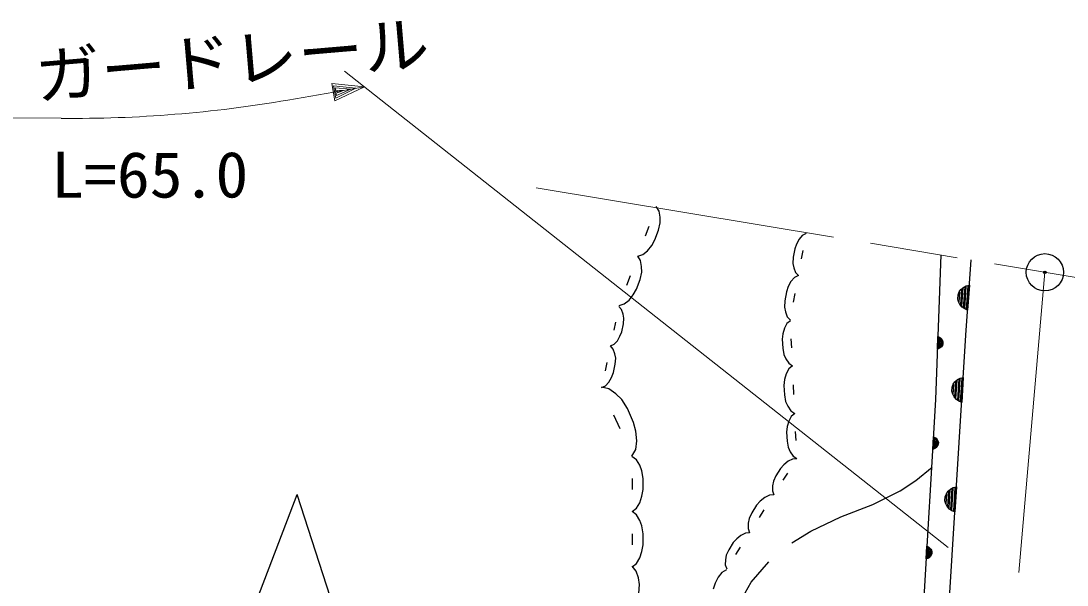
# Model space of a CAD drawing. Units: millimetres, scale not verified. Extents: x 40000 to 680000, y 20000 to 380000.
# Drawn here: x 187248 to 228921, y 291199 to 313666 of the extents above; entities that cross this region are included whole.
import ezdxf
from ezdxf.enums import TextEntityAlignment as Align

# ---------------------------------------------------------------- set-up
doc = ezdxf.new("R2010")
doc.units = ezdxf.units.MM
doc.header["$LTSCALE"] = 1000
doc.linetypes.add('CHAIN', pattern=[18.5, 12, -1.5, 3.5, -1.5])
for name, color, linetype, lineweight in [('M-BGD', 7, 'Continuous', 25), ('M-BMK', 2, 'CHAIN', 13), ('M-BMK-SRVR', 3, 'Continuous', 13), ('M-STR-HTXT', 7, 'Continuous', 13)]:
    doc.layers.add(name, color=color, linetype=linetype, lineweight=lineweight)
doc.layers.add('M-OTRS', color=6, linetype='Continuous')
doc.styles.add('ＭＳ ゴシック', font='')
doc.styles.get('ＭＳ ゴシック').set_extended_font_data('MS Gothic')

# ---------------------------------------------------------------- blocks, each defined once
blk = doc.blocks.new('BUHIN7')
at = {"color": 6, "linetype": 'Continuous', "lineweight": 25}
for radius in [0.05, 0.0437, 0.0375, 0.0312, 0.025, 0.0187, 0.0125, 0.0063]:
    blk.add_circle((0, 0), radius, dxfattribs=at)

msp = doc.modelspace()

# ---------------------------------------------------------------- linework, layer by layer
at = {"layer": 'M-BGD'}
for p, q in [((212666, 306093), (212553, 306270)), ((212711, 305853), (212666, 306093)), ((212258, 305484), (212111, 305091)), ((212651, 305336), (212715, 305626)), ((212715, 305626), (212711, 305853)), ((212504, 304943), (212651, 305336)), ((218375, 305119), (218244, 304970)), ((218527, 305195), (218375, 305119)), ((212209, 304516), (212376, 304722)), ((212376, 304722), (212504, 304943)), ((218141, 304782), (218071, 304587)), ((218244, 304970), (218141, 304782)), ((211816, 304304), (212017, 304363)), ((211929, 304127), (211816, 304304)), ((212017, 304363), (212209, 304516)), ((218010, 304253), (218000, 304012)), ((218071, 304587), (218010, 304253)), ((218344, 304192), (218405, 304526)), ((223889, 304345), (223685, 298590)), ((211973, 303887), (211929, 304127)), ((211978, 303660), (211973, 303887)), ((218000, 304012), (218037, 303833)), ((218037, 303833), (218107, 303647)), ((224894, 301150), (225095, 304145)), ((211520, 303518), (211373, 303125)), ((211914, 303370), (211978, 303660)), ((218061, 303442), (217923, 303285)), ((218222, 303523), (218061, 303442)), ((218107, 303647), (218222, 303523)), ((211638, 302756), (211766, 302977)), ((211766, 302977), (211914, 303370)), ((217813, 303085), (217739, 302879)), ((217923, 303285), (217813, 303085)), ((224629, 302872), (224695, 302968)), ((224695, 302968), (224802, 303061)), ((224731, 302304), (224779, 303023)), ((224843, 303079), (224787, 302240)), ((224802, 303061), (224906, 303114)), ((224845, 302217), (224904, 303094)), ((224965, 303110), (224904, 302193)), ((224906, 303114), (225028, 303146)), ((225028, 303146), (224961, 302149)), ((211471, 302550), (211638, 302756)), ((217739, 302879), (217674, 302525)), ((218029, 302460), (218093, 302814)), ((224570, 302596), (224581, 302755)), ((224602, 302473), (224570, 302596)), ((224581, 302755), (224629, 302872)), ((224622, 302472), (224649, 302871)), ((224715, 302967), (224675, 302368)), ((211173, 302171), (211068, 302291)), ((211078, 302338), (211279, 302397)), ((211233, 301994), (211173, 302171)), ((211279, 302397), (211471, 302550)), ((217674, 302525), (217665, 302270)), ((217665, 302270), (217703, 302080)), ((224655, 302370), (224602, 302473)), ((224748, 302263), (224655, 302370)), ((224844, 302197), (224748, 302263)), ((224961, 302149), (224844, 302197)), ((211262, 301824), (211233, 301994)), ((211247, 301599), (211262, 301824)), ((217703, 302080), (217777, 301884)), ((217901, 301727), (217762, 301612)), ((217777, 301884), (217899, 301752)), ((210934, 301665), (210867, 301352)), ((211180, 301286), (211247, 301599)), ((217662, 301428), (217601, 301208)), ((217762, 301612), (217662, 301428)), ((210879, 300794), (211006, 300930)), ((211006, 300930), (211109, 301105)), ((211109, 301105), (211180, 301286)), ((217601, 301208), (217575, 300991)), ((217575, 300991), (217592, 300631)), ((217952, 300648), (217935, 301008)), ((223756, 300599), (223774, 301098)), ((223774, 301098), (223833, 301076)), ((223813, 301077), (223797, 300617)), ((223833, 301076), (223882, 301045)), ((223838, 300636), (223853, 301056)), ((223892, 301024), (223879, 300665)), ((223882, 301045), (223930, 300993)), ((223920, 300703), (223930, 300983)), ((223930, 300993), (223959, 300942)), ((223958, 300922), (223952, 300762)), ((223959, 300942), (223977, 300881)), ((224068, 288076), (224894, 301150)), ((210734, 300727), (210879, 300794)), ((210845, 300598), (210734, 300727)), ((210910, 300411), (210845, 300598)), ((217592, 300631), (217640, 300381)), ((223817, 300617), (223756, 300599)), ((223868, 300645), (223817, 300617)), ((223920, 300693), (223868, 300645)), ((223952, 300742), (223920, 300693)), ((223974, 300801), (223952, 300742)), ((223977, 300881), (223974, 300801)), ((210592, 300062), (210521, 299729)), ((210941, 300231), (210910, 300411)), ((210924, 299991), (210941, 300231)), ((217640, 300381), (217720, 300205)), ((217720, 300205), (217837, 300030)), ((210777, 299466), (210853, 299658)), ((210853, 299658), (210924, 299991)), ((217839, 299808), (217734, 299613)), ((217837, 300030), (217985, 299929)), ((217985, 299929), (217839, 299808)), ((210533, 299136), (210668, 299280)), ((210668, 299280), (210777, 299466)), ((217669, 299382), (217642, 299152)), ((217734, 299613), (217669, 299382)), ((224389, 299195), (224456, 299291)), ((224476, 299290), (224438, 298691)), ((224456, 299291), (224562, 299384)), ((224494, 298627), (224539, 299346)), ((224603, 299402), (224550, 298564)), ((224562, 299384), (224665, 299438)), ((224609, 298540), (224664, 299418)), ((224665, 299438), (224788, 299470)), ((224725, 299434), (224667, 298516)), ((224788, 299470), (224725, 298472)), ((210665, 299012), (210372, 299079)), ((210379, 299064), (210533, 299136)), ((210951, 298811), (210665, 299012)), ((211182, 298585), (210951, 298811)), ((217642, 299152), (217660, 298773)), ((218039, 298791), (218021, 299170)), ((224332, 298918), (224342, 299078)), ((224364, 298796), (224332, 298918)), ((224342, 299078), (224389, 299195)), ((224384, 298794), (224409, 299194)), ((211407, 298226), (211182, 298585)), ((217660, 298773), (217710, 298509)), ((217710, 298509), (217795, 298323)), ((223685, 298590), (223132, 289267)), ((224418, 298692), (224364, 298796)), ((224511, 298586), (224418, 298692)), ((224607, 298520), (224511, 298586)), ((224725, 298472), (224607, 298520)), ((210859, 297982), (211102, 297434)), ((211651, 297677), (211407, 298226)), ((217795, 298323), (217918, 298138)), ((217918, 298138), (218075, 298031)), ((218075, 298031), (217936, 297917)), ((211742, 297324), (211651, 297677)), ((217837, 297732), (217775, 297513)), ((217936, 297917), (217837, 297732)), ((211778, 296946), (211742, 297324)), ((217775, 297513), (217749, 297295)), ((217749, 297295), (217766, 296936)), ((218126, 296953), (218109, 297312)), ((211736, 296599), (211778, 296946)), ((217766, 296936), (217814, 296686)), ((223567, 296604), (223597, 297103)), ((223597, 297103), (223656, 297080)), ((223636, 297081), (223609, 296622)), ((223650, 296639), (223675, 297059)), ((223656, 297080), (223704, 297047)), ((223713, 297026), (223691, 296667)), ((223704, 297047), (223751, 296994)), ((223766, 296743), (223733, 296695)), ((223734, 296705), (223750, 296984)), ((223751, 296994), (223778, 296942)), ((223790, 296801), (223766, 296743)), ((223777, 296922), (223767, 296763)), ((223778, 296942), (223794, 296881)), ((223794, 296881), (223790, 296801)), ((211589, 296337), (211736, 296599)), ((211765, 296193), (211589, 296325)), ((217814, 296686), (217895, 296509)), ((217895, 296509), (218011, 296335)), ((218011, 296335), (218160, 296234)), ((223629, 296621), (223567, 296604)), ((223680, 296648), (223629, 296621)), ((223733, 296695), (223680, 296648)), ((211897, 295973), (211765, 296193)), ((211985, 295753), (211897, 295973)), ((217644, 295994), (217506, 295840)), ((217811, 296129), (217644, 295994)), ((217989, 296218), (217811, 296129)), ((218158, 296231), (217989, 296218)), ((222891, 295365), (223545, 295893)), ((212030, 295445), (211985, 295753)), ((217323, 295554), (217224, 295335)), ((217506, 295840), (217323, 295554)), ((217610, 295371), (217792, 295658)), ((211590, 295445), (211590, 295005)), ((212030, 295005), (212030, 295445)), ((217190, 295155), (217184, 294957)), ((217224, 295335), (217190, 295155)), ((222268, 294950), (222891, 295365)), ((224286, 295026), (224390, 295080)), ((224333, 294182), (224389, 295060)), ((224390, 295080), (224512, 295112)), ((224450, 295076), (224392, 294158)), ((224512, 295112), (224449, 294114)), ((187848, 267669), (198255, 294812)), ((207253, 266968), (198255, 294812)), ((211898, 294477), (211986, 294741)), ((211986, 294741), (212030, 295005)), ((216877, 294690), (216700, 294547)), ((217065, 294784), (216877, 294690)), ((217244, 294798), (217065, 294784)), ((217184, 294957), (217244, 294798)), ((221183, 294406), (222268, 294950)), ((224057, 294560), (224067, 294720)), ((224067, 294720), (224114, 294837)), ((224109, 294436), (224134, 294836)), ((224114, 294837), (224180, 294933)), ((224200, 294932), (224162, 294333)), ((224180, 294933), (224286, 295026)), ((224218, 294269), (224264, 294988)), ((224328, 295044), (224275, 294205)), ((211590, 294125), (211766, 294257)), ((211766, 294257), (211898, 294477)), ((216553, 294384), (216360, 294081)), ((216700, 294547), (216553, 294384)), ((219907, 293910), (221183, 294406)), ((224089, 294438), (224057, 294560)), ((224142, 294334), (224089, 294438)), ((224236, 294228), (224142, 294334)), ((224332, 294162), (224236, 294228)), ((211767, 293993), (211590, 294125)), ((211899, 293773), (211767, 293993)), ((216255, 293849), (216219, 293658)), ((216360, 294081), (216255, 293849)), ((216663, 293887), (216857, 294191)), ((218710, 293351), (219907, 293910)), ((224449, 294114), (224332, 294162)), ((211987, 293554), (211899, 293773)), ((212031, 293246), (211987, 293554)), ((216219, 293658), (216213, 293449)), ((216213, 293449), (216276, 293280)), ((211591, 293245), (211591, 292805)), ((212031, 292806), (212031, 293246)), ((215762, 293043), (215624, 292890)), ((215929, 293179), (215762, 293043)), ((216107, 293267), (215929, 293179)), ((216276, 293280), (216107, 293267)), ((217955, 292884), (218710, 293351)), ((211987, 292542), (212031, 292806)), ((215441, 292603), (215342, 292384)), ((215624, 292890), (215441, 292603)), ((215728, 292420), (215911, 292707)), ((223309, 292245), (223338, 292744)), ((223338, 292744), (223397, 292721)), ((223377, 292722), (223350, 292263)), ((223391, 292280), (223416, 292700)), ((223397, 292721), (223445, 292688)), ((223454, 292667), (223433, 292308)), ((223445, 292688), (223492, 292635)), ((223475, 292346), (223491, 292625)), ((223492, 292635), (223519, 292583)), ((223518, 292563), (223508, 292404)), ((223519, 292583), (223535, 292522)), ((211768, 292058), (211900, 292278)), ((211900, 292278), (211987, 292542)), ((215308, 292204), (215302, 292006)), ((215342, 292384), (215308, 292204)), ((223370, 292262), (223309, 292245)), ((223421, 292289), (223370, 292262)), ((223474, 292336), (223421, 292289)), ((223507, 292384), (223474, 292336)), ((223531, 292442), (223507, 292384)), ((223535, 292522), (223531, 292442)), ((211592, 291925), (211768, 292058)), ((211759, 291759), (211597, 291950)), ((211849, 291482), (211759, 291759)), ((215356, 291801), (215171, 291701)), ((215302, 292006), (215362, 291847)), ((216332, 291320), (217047, 292128)), ((211890, 291216), (211849, 291482)), ((215017, 291511), (214898, 291273)), ((215171, 291701), (215017, 291511)), ((215853, 290461), (216332, 291320)), ((211861, 290863), (211890, 291216)), ((214898, 291273), (214820, 291030))]:
    msp.add_line(p, q, dxfattribs=at)
at = {"layer": 'M-BMK'}
for p, q in [((207778, 307020), (253719, 299392)), ((228037, 303656), (226228, 282945))]:
    msp.add_line(p, q, dxfattribs=at)
at = {"layer": 'M-BMK-SRVR', "lineweight": 25}
for radius in [742, 50]:
    msp.add_circle((228037, 303656), radius, dxfattribs=at)
at = {"layer": 'M-STR-HTXT'}
for p, q in [((224180, 292701), (200143, 311662)), ((197883, 310516), (200928, 311043)), ((199756, 310485), (199637, 311175)), ((199637, 311175), (200928, 311043)), ((199788, 310592), (199703, 311085)), ((199703, 311085), (200583, 310983)), ((200928, 311043), (199756, 310485)), ((199821, 310699), (199770, 310995)), ((199770, 310995), (200386, 310949)), ((200583, 310983), (199788, 310592)), ((200386, 310949), (199821, 310699)), ((199853, 310806), (199836, 310905)), ((199836, 310905), (200091, 310898)), ((200091, 310898), (199853, 310806)), ((185379, 309822), (188847, 309787))]:
    msp.add_line(p, q, dxfattribs=at)
msp.add_arc((189359, 359781), 49997, 269.4132, 279.8159, dxfattribs=at)

# ---------------------------------------------------------------- block references
at = {"layer": 'M-OTRS', "xscale": 1000, "yscale": 1000}
msp.add_blockref('BUHIN7', (228037, 303656), dxfattribs=at)

# ---------------------------------------------------------------- texts
at = {"layer": 'M-STR-HTXT', "style": 'ＭＳ ゴシック', "width": 1.05}
for s, rotation, p in [('ガードレール', 4.9, (187933, 309990)), ('L=65.0', 0.1, (188453, 306071))]:
    msp.add_text(s, height=1833, rotation=rotation, dxfattribs=at).set_placement(p, align=Align.BOTTOM_LEFT)

doc.saveas('drawing.dxf')
